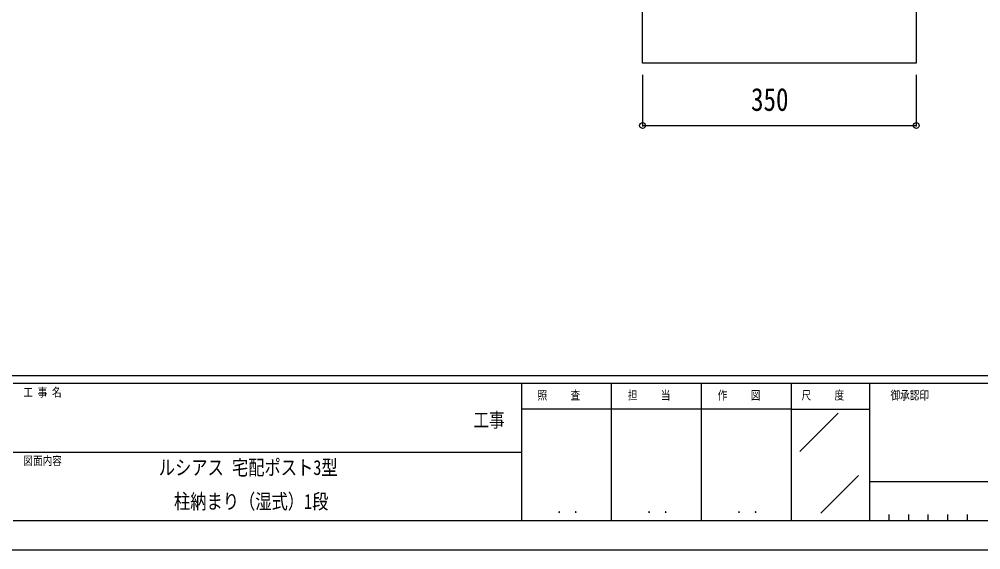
# Model space of a CAD drawing. Units: millimetres, scale not verified. Extents: x -2102 to 2102, y -1485 to 1485.
# Drawn here: x 5 to 1235, y -1485 to -806 of the extents above; entities that cross this region are included whole.
import ezdxf
from ezdxf.enums import TextEntityAlignment as Align

# ---------------------------------------------------------------- set-up
doc = ezdxf.new("R2010")
doc.units = ezdxf.units.MM
doc.header["$LTSCALE"] = 8
for name, color, linetype in [('0-1_USER1', 3, 'Continuous'), ('0-3_YKK_A1', 4, 'Continuous'), ('0-4_YKK_D', 6, 'Continuous'), ('0-5_YKK_ZWAK', 7, 'Continuous')]:
    doc.layers.add(name, color=color, linetype=linetype)
doc.styles.add('ＭＳ ゴシック', font='')
doc.styles.get('ＭＳ ゴシック').set_extended_font_data('MS Gothic')

msp = doc.modelspace()

# ---------------------------------------------------------------- linework, layer by layer
at = {"layer": '0-3_YKK_A1'}
msp.add_lwpolyline([(802.51, -787.5), (1152.51, -787.5), (1152.51, -862.5), (802.51, -862.5)], close=True, dxfattribs=at)
at = {"layer": '0-4_YKK_D'}
for p, q in [((802.51, -877.5), (802.51, -943.5)), ((1152.51, -877.5), (1152.51, -943.5)), ((802.51, -942.5), (1152.51, -942.5))]:
    msp.add_line(p, q, dxfattribs=at)
for centre in [(802.51, -942.5), (1152.51, -942.5)]:
    msp.add_circle(centre, 3.75, dxfattribs=at)
at = {"layer": '0-5_YKK_ZWAK'}
for p, q in [((1947.51, -1262.5), (-1952.49, -1262.5)), ((647.51, -1272.5), (-2.49, -1272.5)), ((762.51, -1272.5), (762.51, -1447.5)), ((877.51, -1272.5), (877.51, -1447.5)), ((992.51, -1272.5), (992.51, -1447.5)), ((1092.51, -1272.5), (992.51, -1272.5)), ((1608.76, -1272.5), (1092.51, -1272.5)), ((1092.51, -1272.5), (1092.51, -1447.5)), ((992.51, -1305), (647.51, -1305)), ((992.51, -1305), (1092.51, -1305)), ((1003.552, -1359.146), (1052.519, -1310.179)), ((-2.49, -1360), (647.51, -1360)), ((1030.336, -1437.994), (1078.446, -1389.884)), ((1092.51, -1397.5), (1608.76, -1397.5)), ((-2.49, -1447.5), (647.51, -1447.5)), ((647.51, -1447.5), (992.51, -1447.5)), ((992.51, -1447.5), (1092.51, -1447.5)), ((1092.51, -1447.5), (1608.76, -1447.5)), ((1117.51, -1440), (1117.51, -1447.5)), ((1142.51, -1440), (1142.51, -1447.5)), ((1167.51, -1440), (1167.51, -1447.5)), ((1192.51, -1440), (1192.51, -1447.5)), ((1217.51, -1440), (1217.51, -1447.5))]:
    msp.add_line(p, q, dxfattribs=at)
msp.add_lwpolyline([(-2102.5, -1485), (2102.5, -1485), (2102.5, 1485), (-2102.5, 1485)], close=True, dxfattribs=at)
msp.add_lwpolyline([(992.51, -1272.5), (647.51, -1272.5), (647.51, -1447.5)], dxfattribs=at)

# ---------------------------------------------------------------- texts
at = {"layer": '0-1_USER1', "style": 'ＭＳ ゴシック', "width": 0.8}
for s, p in [('ルシアス 宅配ポスト3型', (183.843, -1395.083)), ('柱納まり（湿式）1段', (203.257, -1438.417))]:
    msp.add_text(s, height=19.06, dxfattribs=at).set_placement(p, align=Align.BOTTOM_LEFT)
at = {"layer": '0-4_YKK_D', "style": 'ＭＳ ゴシック', "width": 0.8}
msp.add_text('350', height=29.33, dxfattribs=at).set_placement((941.243, -932.5), align=Align.BOTTOM_LEFT)
at = {"layer": '0-5_YKK_ZWAK', "style": 'ＭＳ ゴシック', "width": 0.8}
for s, height, p in [('工 事 名', 11, (10.635, -1292.5)), ('照     査', 11, (668.21, -1296.25)), ('担     当', 11, (783.61, -1296.25)), ('作     図', 11, (898.61, -1296.25)), ('尺     度', 11, (1005.71, -1296.25)), ('御承認印', 11, (1119.569, -1296.25)), ('工事', 18.33, (586.167, -1333.733)), ('図面内容', 11, (10.635, -1380)), ('． ．', 12.96, (692.5, -1442.176)), ('． ．', 12.96, (807.5, -1442.176)), ('． ．', 12.96, (922.5, -1442.176))]:
    msp.add_text(s, height=height, dxfattribs=at).set_placement(p, align=Align.BOTTOM_LEFT)

doc.saveas('drawing.dxf')
